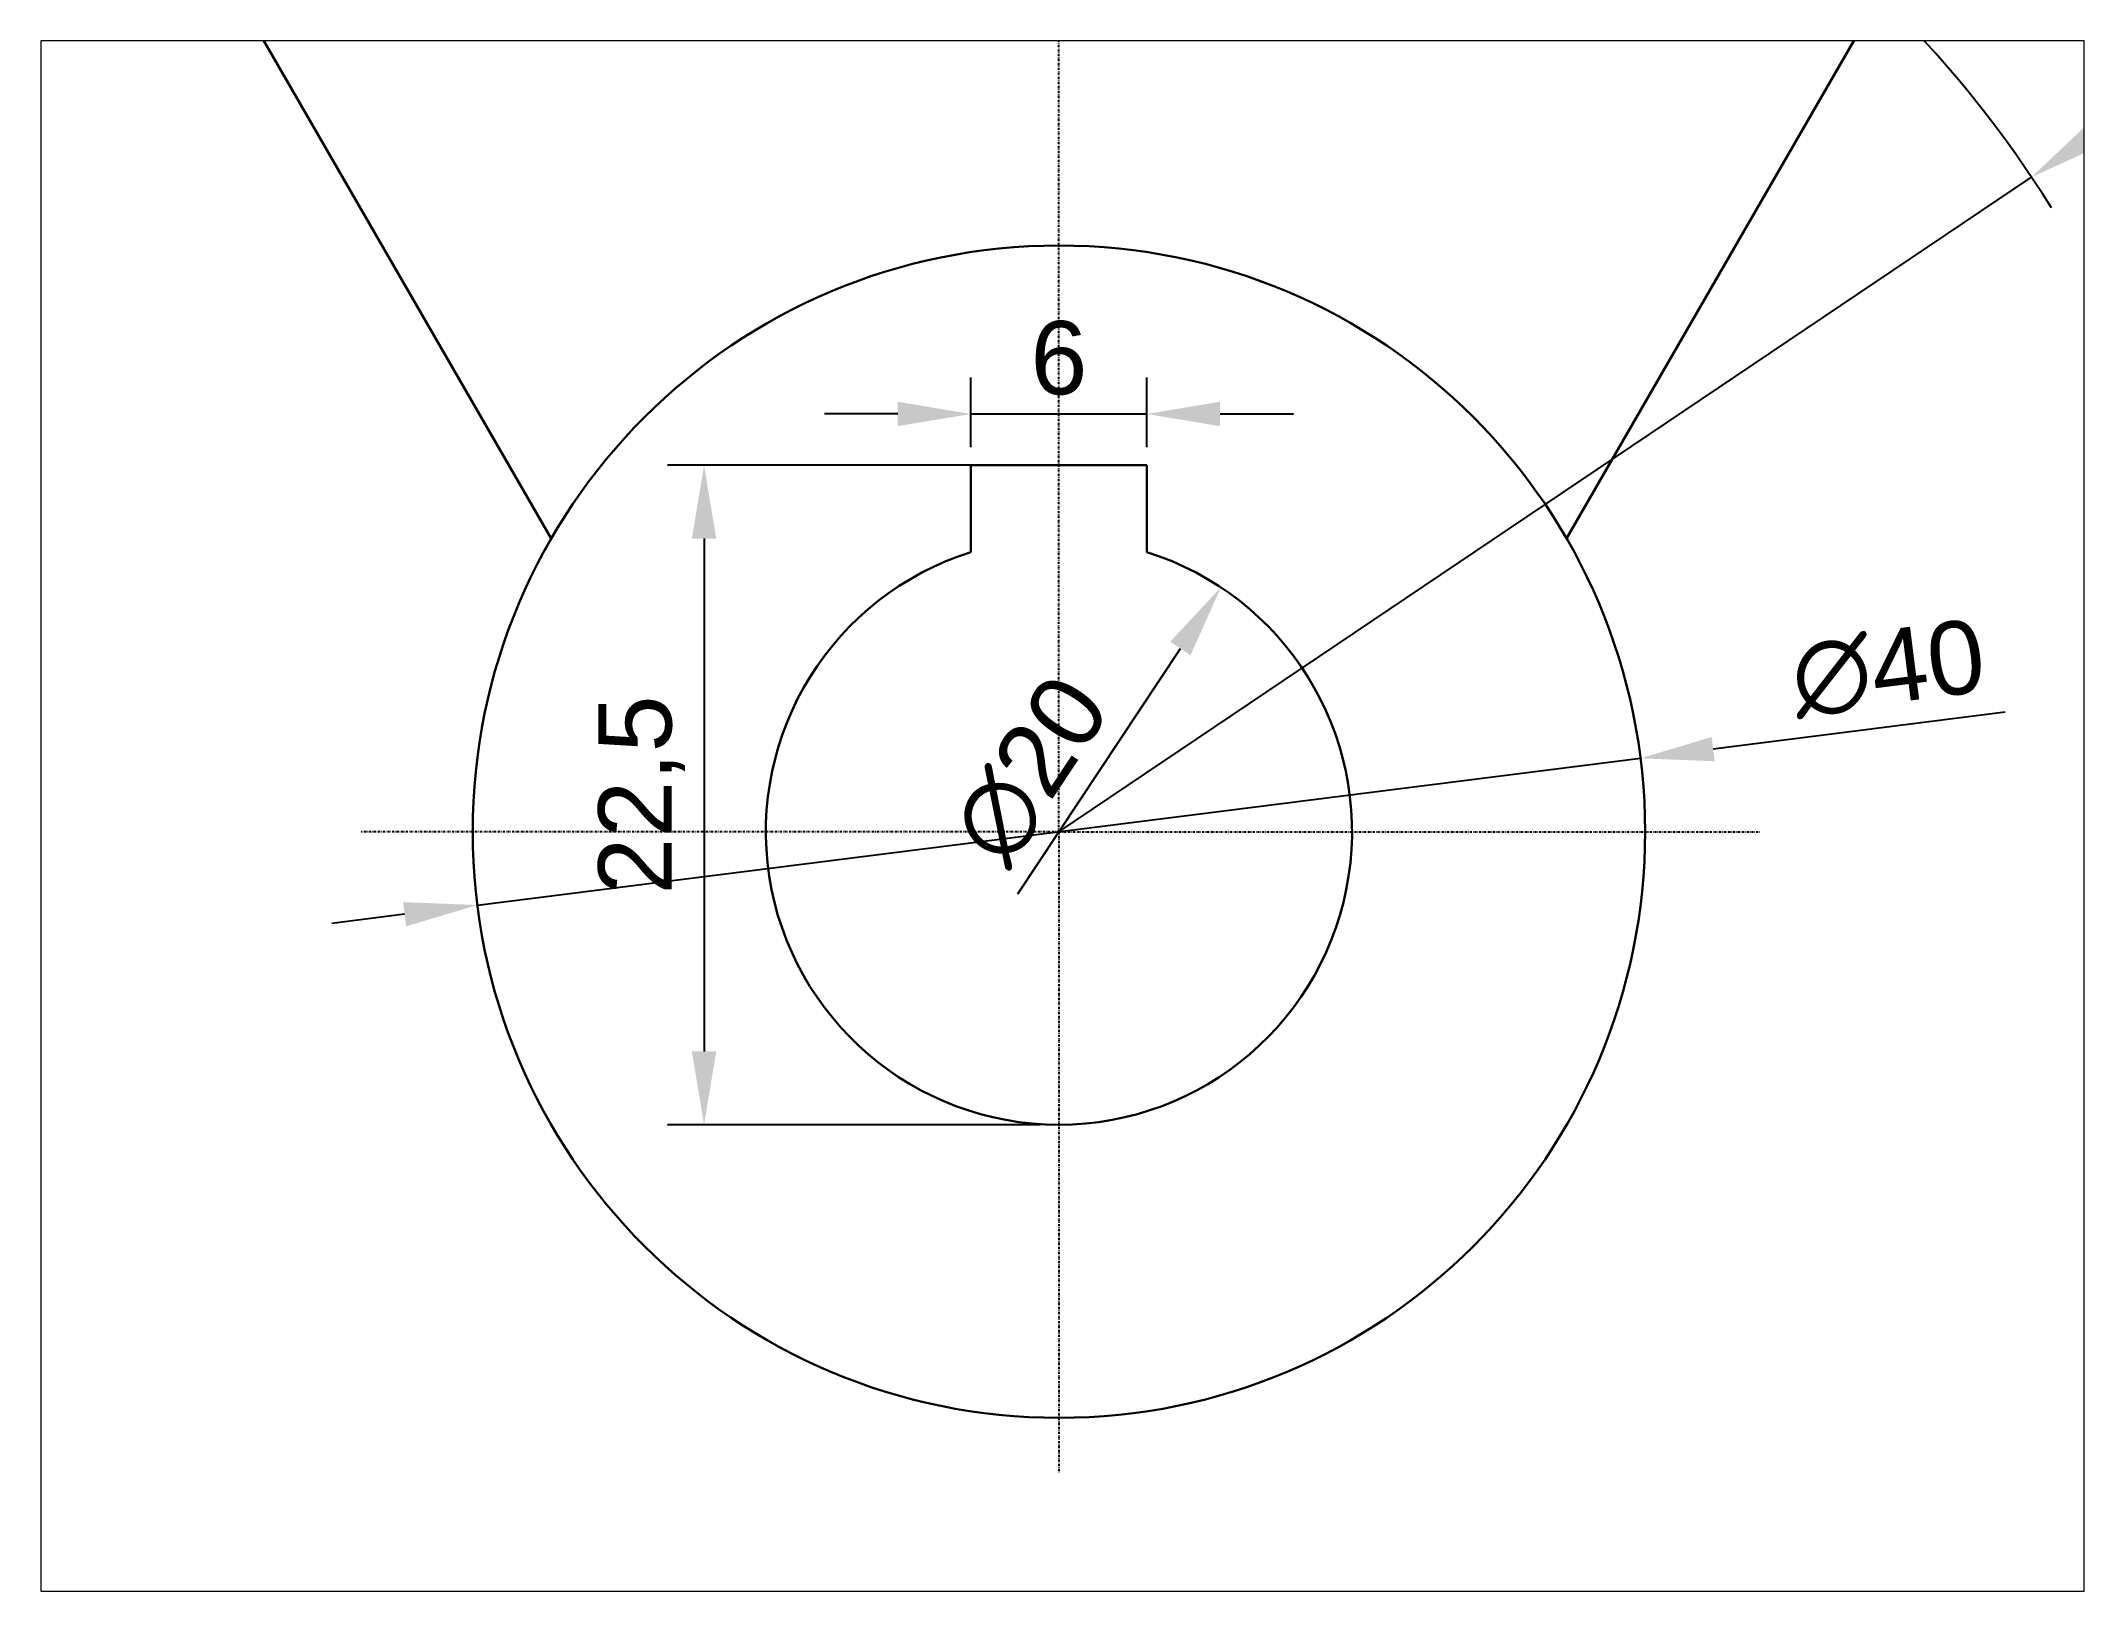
# Paper-space layout 'Layout1' of a CAD drawing. Header units: millimetres. Extents: x 26 to 231, y 20 to 176.
# The model-space entities are those that its viewports show. They can reach past a viewport. Long polylines and large blocks are cut down to what shows.
import ezdxf

# ---------------------------------------------------------------- set-up
doc = ezdxf.new("R2010")
doc.units = ezdxf.units.MM
doc.header["$LTSCALE"] = 0.05
doc.linetypes.add('DASHDOT', pattern=[25.4, 12.7, -6.35, 0, -6.35])
for name, color, linetype in [('Axe', 1, 'DASHDOT'), ('Cote', 7, 'Continuous'), ('Notatii', 8, 'Continuous')]:
    doc.layers.add(name, color=color, linetype=linetype)
doc.layers.add('Groase', color=5, linetype='Continuous', lineweight=30)
doc.styles.get("Standard").update_dxf_attribs({"font": 'Arial.ttf'})
doc.dimstyles.new('ISO-25', dxfattribs={"dimtxt": 2.5, "dimasz": 2.5, "dimexe": 1.25, "dimexo": 0.625, "dimtad": 1, "dimtxsty": 'Standard', "dimcen": 2.5, "dimadec": 0, "dimazin": 0, "dimtfac": 1, "dimtmove": 0, "dimatfit": 3, "dimfxl": 1, "dimarcsym": 0})

# ---------------------------------------------------------------- blocks, each defined once
blk = doc.blocks.new('*D4')
at = {"layer": 'Cote', "color": 0, "lineweight": -2, "transparency": 16777216}
for p, q in [((-28.973, 30.182), (-38.245, 46.242)), ((28.973, 30.182), (38.245, 46.242))]:
    blk.add_line(p, q, dxfattribs=at)
blk.add_arc((0, -20), 75.239, 61.90387, 118.09613, dxfattribs=at)
at = {"layer": 'Cote', "color": 0, "transparency": 16777216}
for points in [[(-35.232, 46.009), (-35.637, 46.737), (-37.62, 45.159)], [(35.637, 46.737), (35.232, 46.009), (37.62, 45.159)]]:
    blk.add_solid(points, dxfattribs=at)
at = {"layer": 'Defpoints', "color": 0, "transparency": 16777216}
for p in [(13.065, 54.096), (-28.66, 29.641), (28.66, 29.641), (-17.321, 10), (17.321, 10)]:
    blk.add_point(p, dxfattribs=at)
at = {"layer": 'Cote', "color": 0, "transparency": 16777216, "insert": (0, 57.141), "char_height": 2.5, "attachment_point": 5}
blk.add_mtext('60°', dxfattribs=at)
blk = doc.blocks.new('*D7')
at = {"layer": 'Cote', "color": 0, "lineweight": -2, "transparency": 16777216}
for p, q in [((43.318, 29.155), (35.258, 23.73)), ((0, 0), (33.184, 22.334))]:
    blk.add_line(p, q, dxfattribs=at)
blk.add_arc((0, 0), 40, 32.15212, 44.74324, dxfattribs=at)
at = {"layer": 'Cote', "color": 0, "transparency": 16777216}
blk.add_solid([(35.025, 24.076), (35.491, 23.385), (33.184, 22.334)], dxfattribs=at)
at = {"layer": 'Defpoints', "color": 0, "transparency": 16777216}
for p in [(33.184, 22.334), (0, 0)]:
    blk.add_point(p, dxfattribs=at)
at = {"layer": 'Cote', "color": 0, "transparency": 16777216, "insert": (39.263, 28.718), "char_height": 2.5, "attachment_point": 5, "rotation": 33.94261}
blk.add_mtext('R40', dxfattribs=at)
blk = doc.blocks.new('*D9')
at = {"layer": 'Cote', "color": 0, "lineweight": -2, "transparency": 16777216}
for p, q in [((-3, 13.125), (-3, 15.502)), ((3, 13.125), (3, 15.502)), ((-5.5, 14.252), (-8, 14.252)), ((-3, 14.252), (3, 14.252)), ((5.5, 14.252), (8, 14.252))]:
    blk.add_line(p, q, dxfattribs=at)
at = {"layer": 'Cote', "color": 0, "transparency": 16777216}
for points in [[(-5.5, 14.669), (-5.5, 13.836), (-3, 14.252)], [(5.5, 14.669), (5.5, 13.836), (3, 14.252)]]:
    blk.add_solid(points, dxfattribs=at)
at = {"layer": 'Defpoints', "color": 0, "transparency": 16777216}
for p in [(3, 14.252), (-3, 12.5), (3, 12.5)]:
    blk.add_point(p, dxfattribs=at)
at = {"layer": 'Cote', "color": 0, "transparency": 16777216, "insert": (0, 16.154), "char_height": 2.5, "attachment_point": 5}
blk.add_mtext('6', dxfattribs=at)
blk = doc.blocks.new('*D10')
at = {"layer": 'Cote', "color": 0, "lineweight": -2, "transparency": 16777216}
for p, q in [((32.287, 4.074), (22.323, 2.816)), ((-19.843, -2.503), (19.843, 2.503)), ((-22.323, -2.816), (-24.803, -3.129))]:
    blk.add_line(p, q, dxfattribs=at)
at = {"layer": 'Cote', "color": 0, "transparency": 16777216}
for points in [[(22.271, 3.23), (22.375, 2.403), (19.843, 2.503)], [(-22.375, -2.403), (-22.271, -3.23), (-19.843, -2.503)]]:
    blk.add_solid(points, dxfattribs=at)
at = {"layer": 'Defpoints', "color": 0, "transparency": 16777216}
for p in [(19.843, 2.503), (-19.843, -2.503)]:
    blk.add_point(p, dxfattribs=at)
at = {"layer": 'Cote', "color": 0, "transparency": 16777216, "insert": (28.298, 5.557), "char_height": 2.5, "attachment_point": 5, "rotation": 7.19083}
blk.add_mtext('∅40', dxfattribs=at)
blk = doc.blocks.new('*D11')
at = {"layer": 'Cote', "color": 0, "lineweight": -2, "transparency": 16777216}
blk.add_line((-1.405, -2.119), (4.144, 6.251), dxfattribs=at)
at = {"layer": 'Cote', "color": 0, "transparency": 16777216}
blk.add_solid([(3.796, 6.482), (4.491, 6.021), (5.525, 8.335)], dxfattribs=at)
at = {"layer": 'Defpoints', "color": 0, "transparency": 16777216}
for p in [(5.525, 8.335), (-5.525, -8.335)]:
    blk.add_point(p, dxfattribs=at)
at = {"layer": 'Cote', "color": 0, "transparency": 16777216, "insert": (-0.964, 2.113), "char_height": 2.5, "attachment_point": 5, "rotation": 56.46251}
blk.add_mtext('∅20', dxfattribs=at)
blk = doc.blocks.new('*D12')
at = {"layer": 'Cote', "color": 0, "lineweight": -2, "transparency": 16777216}
for p, q in [((-0.625, 12.5), (-13.358, 12.5)), ((-12.108, 10), (-12.108, -7.5)), ((-0.625, -10), (-13.358, -10))]:
    blk.add_line(p, q, dxfattribs=at)
at = {"layer": 'Cote', "color": 0, "transparency": 16777216}
for points in [[(-12.524, 10), (-11.691, 10), (-12.108, 12.5)], [(-12.524, -7.5), (-11.691, -7.5), (-12.108, -10)]]:
    blk.add_solid(points, dxfattribs=at)
at = {"layer": 'Defpoints', "color": 0, "transparency": 16777216}
for p in [(0, 12.5), (-12.108, -10), (0, -10)]:
    blk.add_point(p, dxfattribs=at)
at = {"layer": 'Cote', "color": 0, "transparency": 16777216, "insert": (-14.235, 1.25), "char_height": 2.5, "attachment_point": 5, "rotation": 90}
blk.add_mtext('22,5', dxfattribs=at)

msp = doc.modelspace()

# ---------------------------------------------------------------- linework, layer by layer
at = {"layer": 'Axe'}
for q in [(0, 43.663), (-23.806, 0), (0, -21.891), (23.939, 0)]:
    msp.add_line((0, 0), q, dxfattribs=at)
at = {"layer": 'Groase'}
for p, q in [((-28.66, 29.641), (-17.321, 10)), ((28.66, 29.641), (17.321, 10)), ((0, 12.5), (-3, 12.5)), ((-3, 12.5), (-3, 9.539)), ((0, 12.5), (3, 12.5)), ((3, 12.5), (3, 9.539))]:
    msp.add_line(p, q, dxfattribs=at)
msp.add_circle((0, 0), 20, dxfattribs=at)
msp.add_arc((0, 0), 10, 107.4576, 72.5424, dxfattribs=at)

# ---------------------------------------------------------------- dimensions: what is measured, and where the dimension line sits
at = {"layer": 'Cote'}
dim = msp.add_angular_dim_2l(base=(13.065, 54.096), line1=((28.66, 29.641), (17.321, 10)), line2=((-28.66, 29.641), (-17.321, 10)), dimstyle='ISO-25', dxfattribs=at)
dim.commit()
dim.dimension.update_dxf_attribs({"geometry": '*D4', "text_midpoint": (0, 57.141)})
dim = msp.add_radius_dim(center=(0, 0), mpoint=(33.184, 22.334), dimstyle='ISO-25', dxfattribs=at)
dim.commit()
dim.dimension.update_dxf_attribs({"geometry": '*D7', "text_midpoint": (39.263, 28.718)})
dim = msp.add_linear_dim(base=(3, 14.252), p1=(-3, 12.5), p2=(3, 12.5), dimstyle='ISO-25', dxfattribs=at)
dim.commit()
dim.dimension.update_dxf_attribs({"geometry": '*D9', "text_midpoint": (0, 16.154)})
dim = msp.add_linear_dim(base=(-12.108, -10), p1=(0, 12.5), p2=(0, -10), angle=90, dimstyle='ISO-25', dxfattribs=at)
dim.commit()
dim.dimension.update_dxf_attribs({"geometry": '*D12', "text_midpoint": (-14.235, 1.25)})
dim = msp.add_diameter_dim_2p(p1=(-5.525, -8.335), p2=(5.525, 8.335), dimstyle='ISO-25', dxfattribs=at)
dim.commit()
dim.dimension.update_dxf_attribs({"geometry": '*D11', "text_midpoint": (0.679, 1.024), "dimtype": 163})
dim = msp.add_diameter_dim_2p(p1=(-19.843, -2.503), p2=(19.843, 2.503), dimstyle='ISO-25', dxfattribs=at)
dim.commit()
dim.dimension.update_dxf_attribs({"geometry": '*D10', "text_midpoint": (28.298, 5.557)})

psp = doc.layouts.get("Layout1")

# ---------------------------------------------------------------- viewports
at = {"layer": 'Notatii', "view_target_point": (13.714, -0.767)}
psp.add_viewport(center=(128.5, 97.5), size=(205.6, 156), view_center_point=(-13.592, 1.302), view_height=52.89535, dxfattribs=at)

doc.saveas('drawing.dxf')
